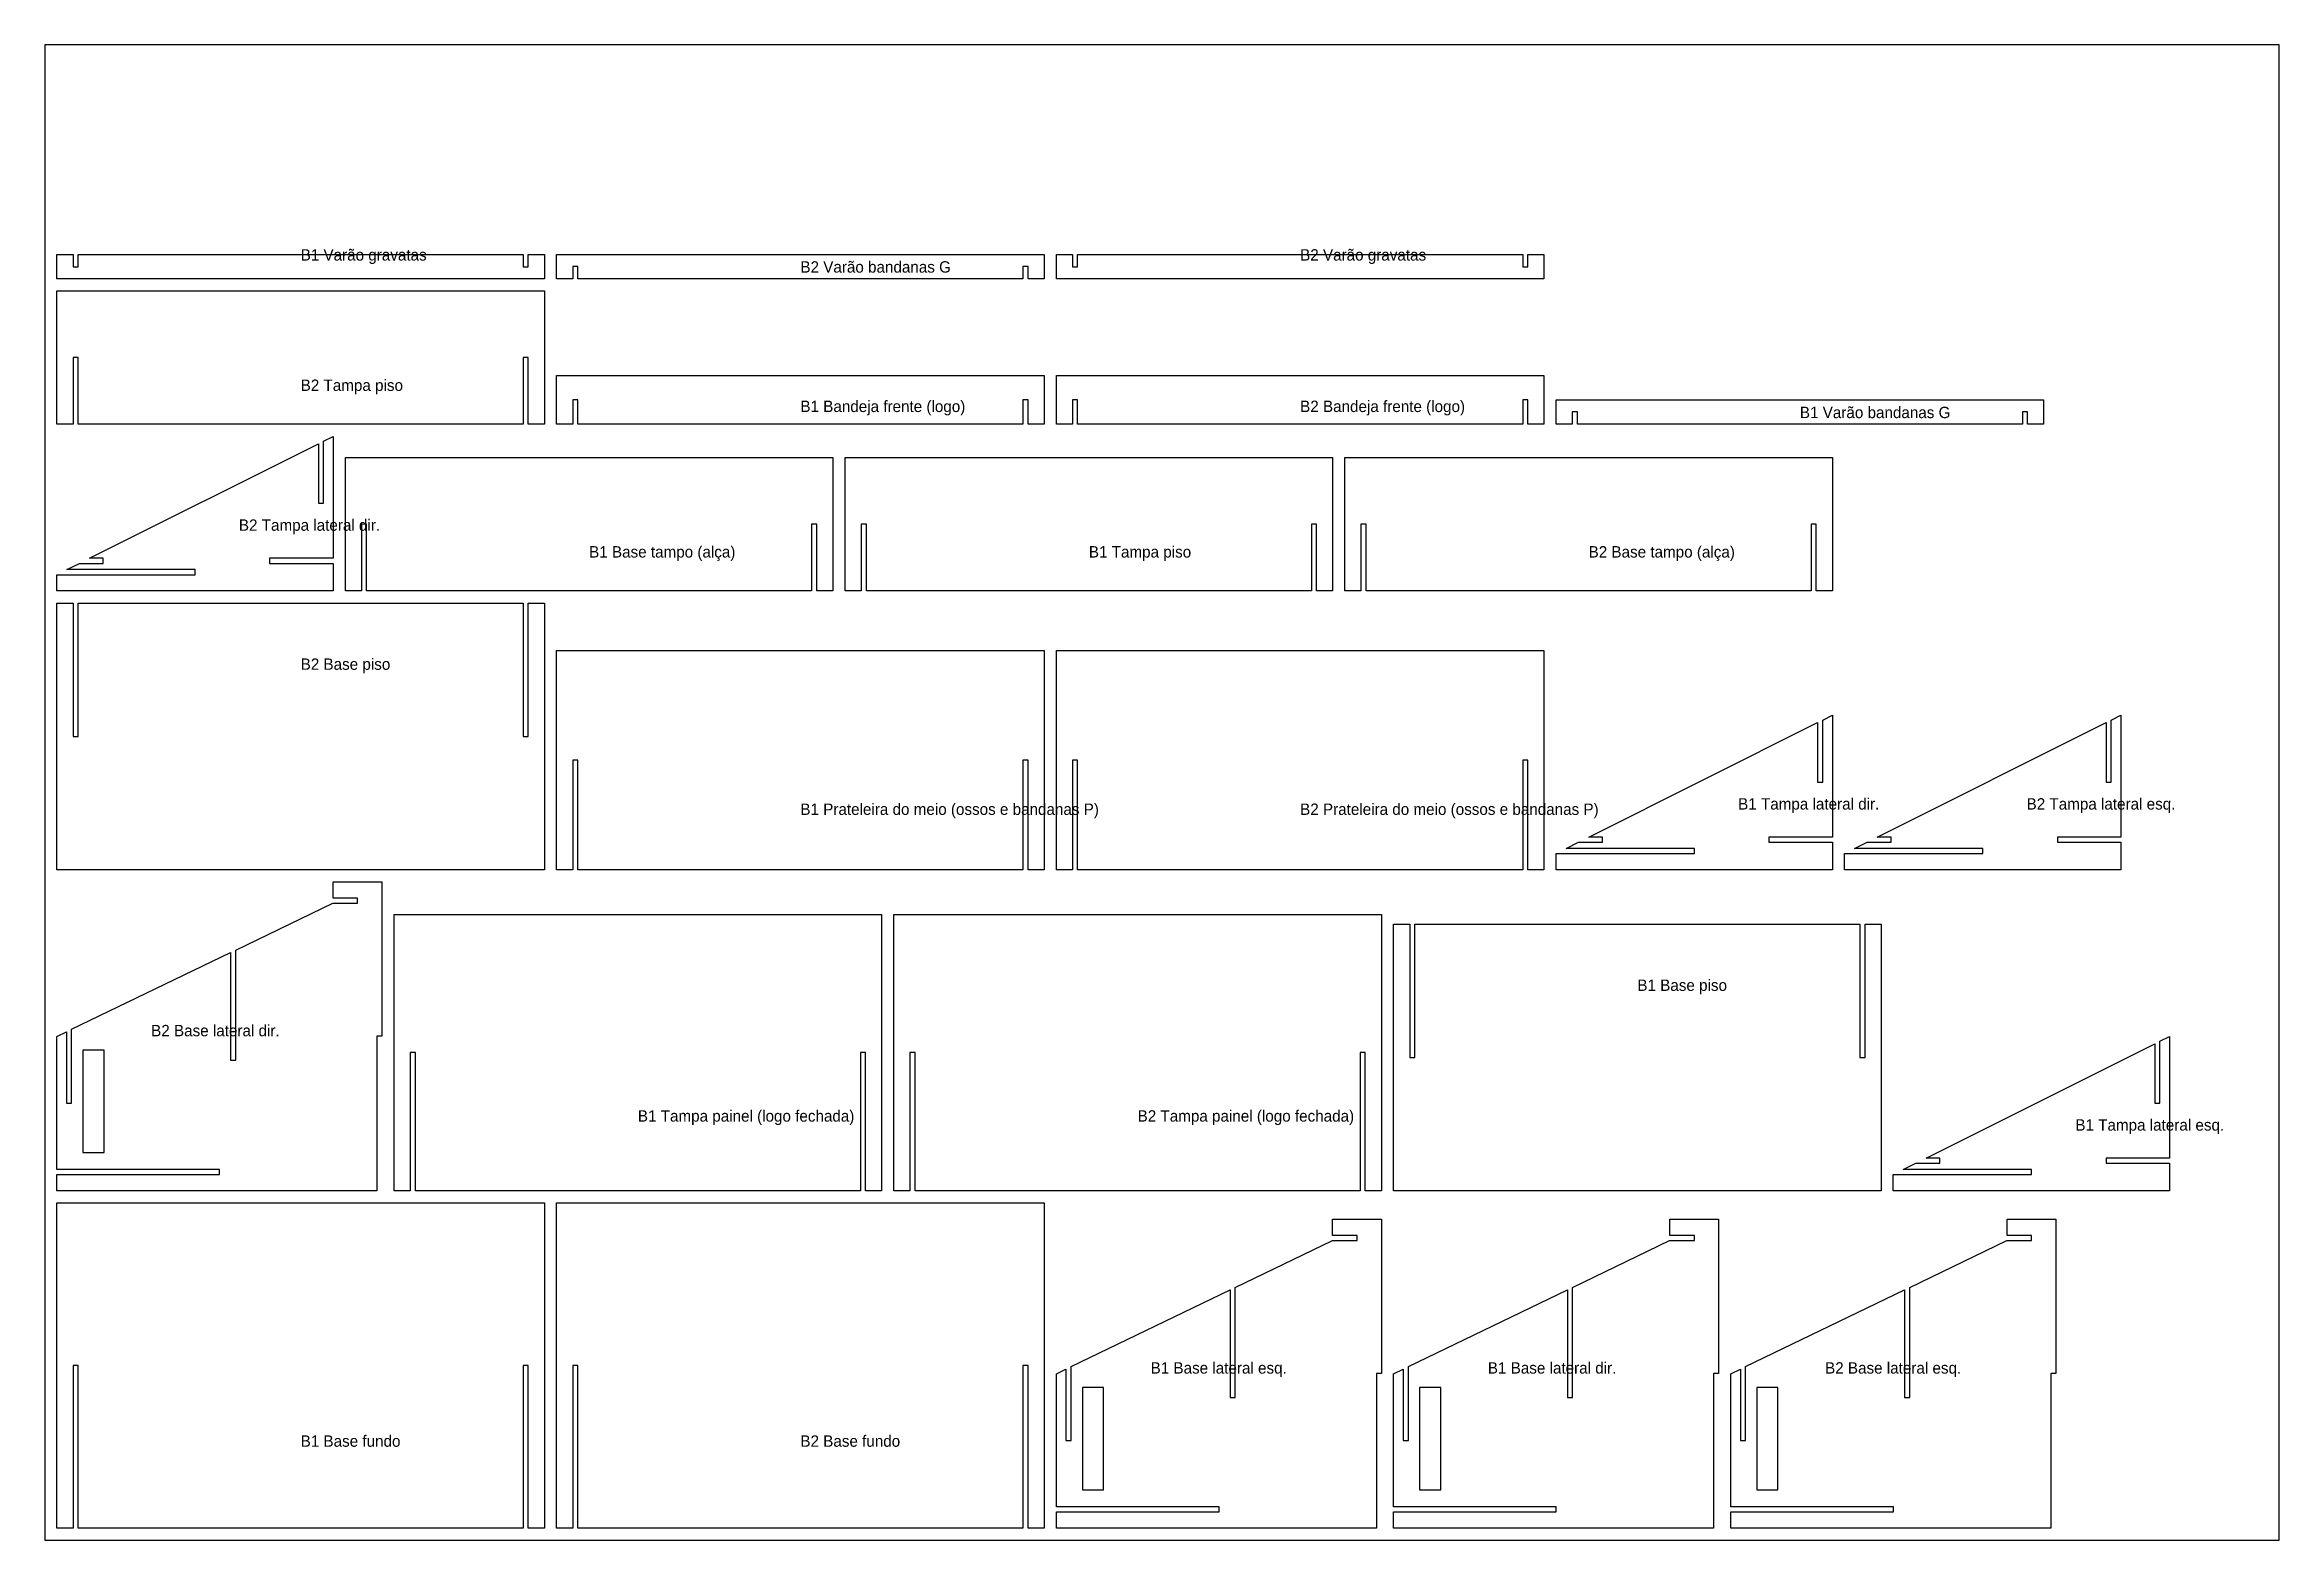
# Model space of a CAD drawing. Header units: millimetres. Extents: x 0 to 2750, y 0 to 1840.
import ezdxf

# ---------------------------------------------------------------- set-up
doc = ezdxf.new("R2010")
doc.units = ezdxf.units.MM
for name, color, linetype in [('CHAPA_NAO_CORTAR', 8, 'Continuous'), ('CORTE_EXTERNO', 1, 'Continuous'), ('CORTE_INTERNO', 5, 'Continuous'), ('ETIQUETAS_NAO_CORTAR', 8, 'Continuous')]:
    doc.layers.add(name, color=color, linetype=linetype)

msp = doc.modelspace()

# ---------------------------------------------------------------- linework, layer by layer
at = {"layer": 'CHAPA_NAO_CORTAR'}
msp.add_lwpolyline([(0, 0), (2750, 0), (2750, 1840), (0, 1840)], close=True, dxfattribs=at)
at = {"layer": 'CORTE_EXTERNO'}
for points in [[(615, 1552), (15, 1552), (15, 1582), (34.85, 1582), (34.85, 1566.85), (41.15, 1566.85), (41.15, 1582), (588.85, 1582), (588.85, 1566.85), (595.15, 1566.85), (595.15, 1582), (615, 1582), (615, 1552)], [(630, 1582), (1230, 1582), (1230, 1552), (1210.15, 1552), (1210.15, 1567.15), (1203.85, 1567.15), (1203.85, 1552), (656.15, 1552), (656.15, 1567.15), (649.85, 1567.15), (649.85, 1552), (630, 1552), (630, 1582)], [(1845, 1552), (1245, 1552), (1245, 1582), (1264.85, 1582), (1264.85, 1566.85), (1271.15, 1566.85), (1271.15, 1582), (1818.85, 1582), (1818.85, 1566.85), (1825.15, 1566.85), (1825.15, 1582), (1845, 1582), (1845, 1552)], [(15, 1537), (615, 1537), (615, 1373), (595.15, 1373), (595.15, 1455.15), (588.85, 1455.15), (588.85, 1373), (41.15, 1373), (41.15, 1455.15), (34.85, 1455.15), (34.85, 1373), (15, 1373), (15, 1537)], [(630, 1433), (1230, 1433), (1230, 1373), (1210.15, 1373), (1210.15, 1403.15), (1203.85, 1403.15), (1203.85, 1373), (656.15, 1373), (656.15, 1403.15), (649.85, 1403.15), (649.85, 1373), (630, 1373), (630, 1433)], [(1245, 1433), (1845, 1433), (1845, 1373), (1825.15, 1373), (1825.15, 1403.15), (1818.85, 1403.15), (1818.85, 1373), (1271.15, 1373), (1271.15, 1403.15), (1264.85, 1403.15), (1264.85, 1373), (1245, 1373), (1245, 1433)], [(1860, 1403), (2460, 1403), (2460, 1373), (2440.15, 1373), (2440.15, 1388.15), (2433.85, 1388.15), (2433.85, 1373), (1886.15, 1373), (1886.15, 1388.15), (1879.85, 1388.15), (1879.85, 1373), (1860, 1373), (1860, 1403)], [(15, 1187.85), (185.15, 1187.85), (185.15, 1194.15), (27.3, 1194.15), (42.7, 1201.85), (72.15, 1201.85), (72.15, 1208.15), (55.3, 1208.15), (336.85, 1348.925), (336.85, 1275.85), (343.15, 1275.85), (343.15, 1352.075), (355, 1358), (355, 1208.15), (276.85, 1208.15), (276.85, 1201.85), (355, 1201.85), (355, 1168), (15, 1168), (15, 1187.85)], [(370, 1332), (970, 1332), (970, 1168), (950.15, 1168), (950.15, 1250.15), (943.85, 1250.15), (943.85, 1168), (396.15, 1168), (396.15, 1250.15), (389.85, 1250.15), (389.85, 1168), (370, 1168), (370, 1332)], [(985, 1332), (1585, 1332), (1585, 1168), (1565.15, 1168), (1565.15, 1250.15), (1558.85, 1250.15), (1558.85, 1168), (1011.15, 1168), (1011.15, 1250.15), (1004.85, 1250.15), (1004.85, 1168), (985, 1168), (985, 1332)], [(1600, 1332), (2200, 1332), (2200, 1168), (2180.15, 1168), (2180.15, 1250.15), (2173.85, 1250.15), (2173.85, 1168), (1626.15, 1168), (1626.15, 1250.15), (1619.85, 1250.15), (1619.85, 1168), (1600, 1168), (1600, 1332)], [(615, 825), (15, 825), (15, 1153), (34.85, 1153), (34.85, 988.85), (41.15, 988.85), (41.15, 1153), (588.85, 1153), (588.85, 988.85), (595.15, 988.85), (595.15, 1153), (615, 1153), (615, 825)], [(630, 1094.5), (1230, 1094.5), (1230, 825), (1210.15, 825), (1210.15, 959.9), (1203.85, 959.9), (1203.85, 825), (656.15, 825), (656.15, 959.9), (649.85, 959.9), (649.85, 825), (630, 825), (630, 1094.5)], [(1245, 1094.5), (1845, 1094.5), (1845, 825), (1825.15, 825), (1825.15, 959.9), (1818.85, 959.9), (1818.85, 825), (1271.15, 825), (1271.15, 959.9), (1264.85, 959.9), (1264.85, 825), (1245, 825), (1245, 1094.5)], [(1860, 844.85), (2030.15, 844.85), (2030.15, 851.15), (1872.3, 851.15), (1887.7, 858.85), (1917.15, 858.85), (1917.15, 865.15), (1900.3, 865.15), (2181.85, 1005.925), (2181.85, 932.85), (2188.15, 932.85), (2188.15, 1009.075), (2200, 1015), (2200, 865.15), (2121.85, 865.15), (2121.85, 858.85), (2200, 858.85), (2200, 825), (1860, 825), (1860, 844.85)], [(2215, 844.85), (2385.15, 844.85), (2385.15, 851.15), (2227.3, 851.15), (2242.7, 858.85), (2272.15, 858.85), (2272.15, 865.15), (2255.3, 865.15), (2536.85, 1005.925), (2536.85, 932.85), (2543.15, 932.85), (2543.15, 1009.075), (2555, 1015), (2555, 865.15), (2476.85, 865.15), (2476.85, 858.85), (2555, 858.85), (2555, 825), (2215, 825), (2215, 844.85)], [(15, 620), (26.85, 625.716), (26.85, 537.85), (33.15, 537.85), (33.15, 628.755), (228.85, 723.151), (228.85, 590.6), (235.15, 590.6), (235.15, 726.19), (354.689, 783.85), (385.15, 783.85), (385.15, 790.15), (355, 790.15), (355, 810), (415, 810), (415, 620.15), (408.85, 620.15), (408.85, 430), (15, 430), (15, 449.85), (215.15, 449.85), (215.15, 456.15), (15, 456.15), (15, 620)], [(430, 770), (1030, 770), (1030, 430), (1010.15, 430), (1010.15, 600.15), (1003.85, 600.15), (1003.85, 430), (456.15, 430), (456.15, 600.15), (449.85, 600.15), (449.85, 430), (430, 430), (430, 770)], [(1045, 770), (1645, 770), (1645, 430), (1625.15, 430), (1625.15, 600.15), (1618.85, 600.15), (1618.85, 430), (1071.15, 430), (1071.15, 600.15), (1064.85, 600.15), (1064.85, 430), (1045, 430), (1045, 770)], [(2260, 430), (1660, 430), (1660, 758), (1679.85, 758), (1679.85, 593.85), (1686.15, 593.85), (1686.15, 758), (2233.85, 758), (2233.85, 593.85), (2240.15, 593.85), (2240.15, 758), (2260, 758), (2260, 430)], [(2275, 449.85), (2445.15, 449.85), (2445.15, 456.15), (2287.3, 456.15), (2302.7, 463.85), (2332.15, 463.85), (2332.15, 470.15), (2315.3, 470.15), (2596.85, 610.925), (2596.85, 537.85), (2603.15, 537.85), (2603.15, 614.075), (2615, 620), (2615, 470.15), (2536.85, 470.15), (2536.85, 463.85), (2615, 463.85), (2615, 430), (2275, 430), (2275, 449.85)], [(15, 415), (615, 415), (615, 15), (595.15, 15), (595.15, 215.15), (588.85, 215.15), (588.85, 15), (41.15, 15), (41.15, 215.15), (34.85, 215.15), (34.85, 15), (15, 15), (15, 415)], [(630, 415), (1230, 415), (1230, 15), (1210.15, 15), (1210.15, 215.15), (1203.85, 215.15), (1203.85, 15), (656.15, 15), (656.15, 215.15), (649.85, 215.15), (649.85, 15), (630, 15), (630, 415)], [(1245, 205), (1256.85, 210.716), (1256.85, 122.85), (1263.15, 122.85), (1263.15, 213.755), (1458.85, 308.151), (1458.85, 175.6), (1465.15, 175.6), (1465.15, 311.19), (1584.689, 368.85), (1615.15, 368.85), (1615.15, 375.15), (1585, 375.15), (1585, 395), (1645, 395), (1645, 205.15), (1638.85, 205.15), (1638.85, 15), (1245, 15), (1245, 34.85), (1445.15, 34.85), (1445.15, 41.15), (1245, 41.15), (1245, 205)], [(1660, 205), (1671.85, 210.716), (1671.85, 122.85), (1678.15, 122.85), (1678.15, 213.755), (1873.85, 308.151), (1873.85, 175.6), (1880.15, 175.6), (1880.15, 311.19), (1999.689, 368.85), (2030.15, 368.85), (2030.15, 375.15), (2000, 375.15), (2000, 395), (2060, 395), (2060, 205.15), (2053.85, 205.15), (2053.85, 15), (1660, 15), (1660, 34.85), (1860.15, 34.85), (1860.15, 41.15), (1660, 41.15), (1660, 205)], [(2075, 205), (2086.85, 210.716), (2086.85, 122.85), (2093.15, 122.85), (2093.15, 213.755), (2288.85, 308.151), (2288.85, 175.6), (2295.15, 175.6), (2295.15, 311.19), (2414.689, 368.85), (2445.15, 368.85), (2445.15, 375.15), (2415, 375.15), (2415, 395), (2475, 395), (2475, 205.15), (2468.85, 205.15), (2468.85, 15), (2075, 15), (2075, 34.85), (2275.15, 34.85), (2275.15, 41.15), (2075, 41.15), (2075, 205)]]:
    msp.add_lwpolyline(points, close=True, dxfattribs=at)
at = {"layer": 'CORTE_INTERNO'}
for points in [[(47, 477), (73, 477), (73, 603), (47, 603), (47, 477)], [(1277, 62), (1303, 62), (1303, 188), (1277, 188), (1277, 62)], [(1692, 62), (1718, 62), (1718, 188), (1692, 188), (1692, 62)], [(2107, 62), (2133, 62), (2133, 188), (2107, 188), (2107, 62)]]:
    msp.add_lwpolyline(points, close=True, dxfattribs=at)

# ---------------------------------------------------------------- texts
at = {"layer": 'ETIQUETAS_NAO_CORTAR'}
for s, p in [('B1 Varão gravatas', (315, 1574.425)), ('B2 Varão bandanas G', (930, 1559.575)), ('B2 Varão gravatas', (1545, 1574.425)), ('B2 Tampa piso', (315, 1414.075)), ('B1 Bandeja frente (logo)', (930, 1388.075)), ('B2 Bandeja frente (logo)', (1545, 1388.075)), ('B1 Varão bandanas G', (2160, 1380.575)), ('B2 Tampa lateral dir.', (239, 1242)), ('B1 Base tampo (alça)', (670, 1209.075)), ('B1 Tampa piso', (1285, 1209.075)), ('B2 Base tampo (alça)', (1900, 1209.075)), ('B2 Base piso', (315, 1070.925)), ('B1 Tampa lateral dir.', (2084, 899)), ('B2 Tampa lateral esq.', (2439, 899)), ('B1 Prateleira do meio (ossos e bandanas P)', (930, 892.45)), ('B2 Prateleira do meio (ossos e bandanas P)', (1545, 892.45)), ('B1 Base piso', (1960, 675.925)), ('B2 Base lateral dir.', (131, 620.075)), ('B1 Tampa painel (logo fechada)', (730, 515.075)), ('B2 Tampa painel (logo fechada)', (1345, 515.075)), ('B1 Tampa lateral esq.', (2499, 504)), ('B1 Base lateral esq.', (1361, 205.075)), ('B1 Base lateral dir.', (1776, 205.075)), ('B2 Base lateral esq.', (2191, 205.075)), ('B1 Base fundo', (315, 115.075)), ('B2 Base fundo', (930, 115.075))]:
    msp.add_text(s, height=14, dxfattribs=at).set_placement(p)

doc.saveas('drawing.dxf')
